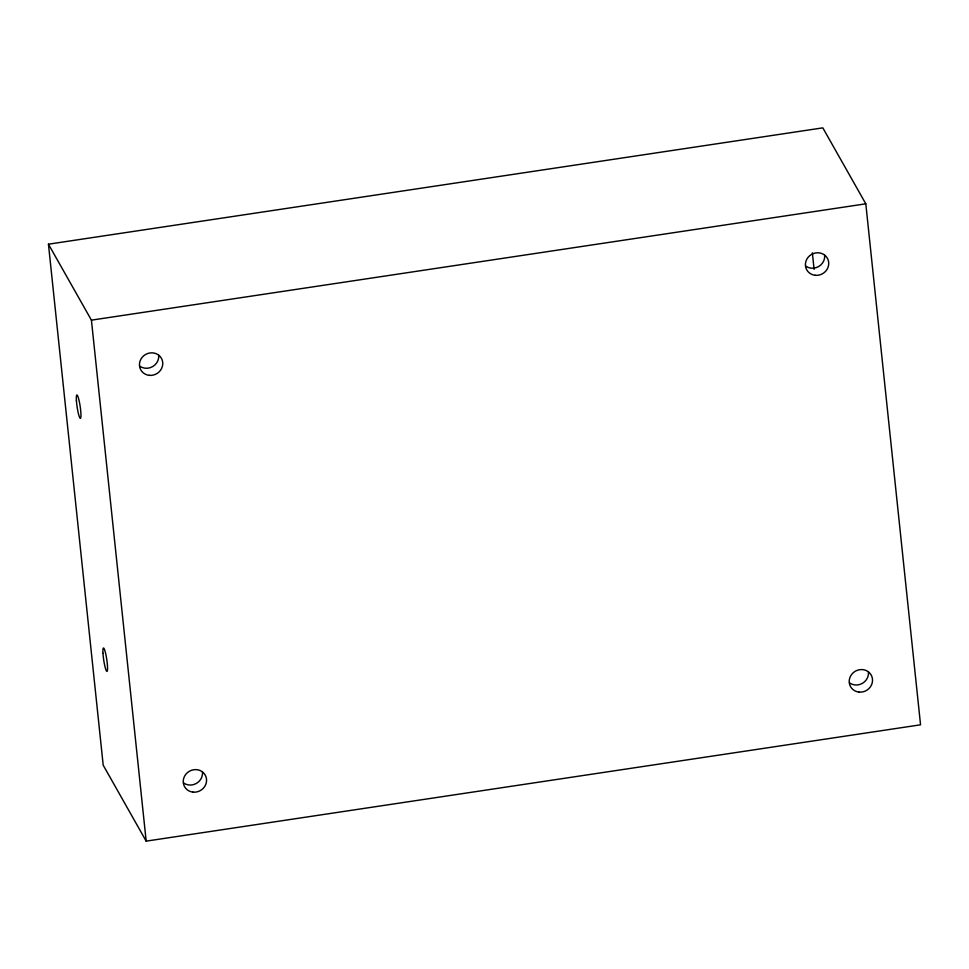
<?xml version="1.0" encoding="UTF-8"?>
<svg xmlns="http://www.w3.org/2000/svg" width="969" height="969" viewBox="0 0 969 969"><rect width="100%" height="100%" fill="white"/><g stroke="black" fill="none" stroke-linecap="round" stroke-linejoin="round"><path stroke-width="1.45" d="M48.45 244.188L822.826 127.86L865.801 203.817L920.55 724.812L146.174 841.14L103.198 765.183L48.45 244.188L91.425 320.145L146.174 841.14M91.425 320.145L865.801 203.817M812.361 252.848L814.105 269.382M202.485 772.027A11.846 11.119 -29.5 0 1 196.404 783.424A11.846 11.119 -29.5 0 1 183.492 782.904M158.698 355.235A11.846 11.119 -29.5 0 1 152.605 366.633A11.846 11.119 -29.5 0 1 139.693 366.112M824.655 255.198A11.846 11.119 -29.5 0 1 818.575 266.584A11.846 11.119 -29.5 0 1 805.663 266.063M868.454 671.989A11.846 11.119 -29.5 0 1 862.374 683.375A11.846 11.119 -29.5 0 1 849.462 682.854M858.994 692.084A11.846 11.119 -29.5 0 0 871.785 676.277A11.846 11.119 -29.5 0 0 851.824 674.194A11.846 11.119 -29.5 0 0 858.994 692.084M815.195 275.293A11.846 11.119 -29.5 0 0 827.986 259.486A11.846 11.119 -29.5 0 0 808.025 257.403A11.846 11.119 -29.5 0 0 815.195 275.293M149.238 375.342A11.846 11.119 -29.5 0 0 162.017 359.535A11.846 11.119 -29.5 0 0 142.068 357.452A11.846 11.119 -29.5 0 0 149.238 375.342M193.025 792.133A11.846 11.119 -29.5 0 0 205.816 776.326A11.846 11.119 -29.5 0 0 185.854 774.243A11.846 11.119 -29.5 0 0 193.025 792.133M76.394 400.318A11.846 1.55 81.5 0 0 80.294 418.354A11.846 1.55 81.5 0 0 79.24 401.275A11.846 1.55 81.5 0 0 76.394 400.318M102.98 653.372A11.846 1.55 81.5 0 0 106.893 671.408A11.846 1.55 81.5 0 0 105.827 654.317A11.846 1.55 81.5 0 0 102.98 653.372"/></g></svg>
